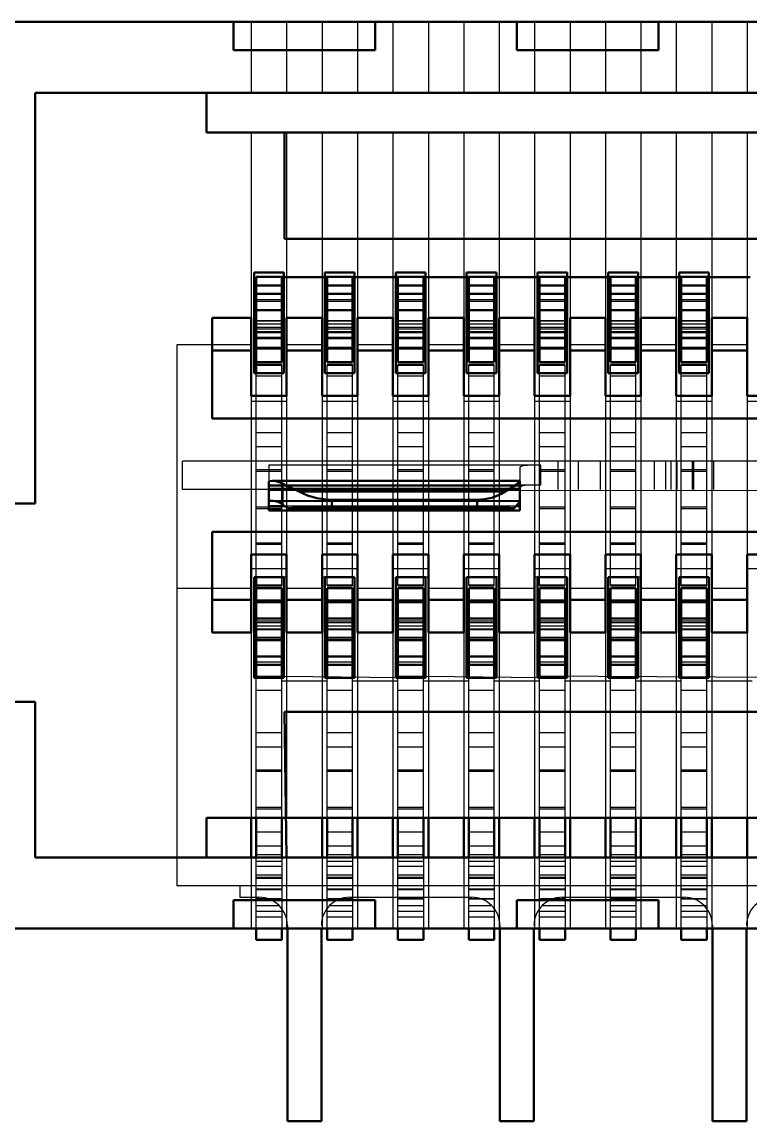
# Model space of a CAD drawing. Header units: inches. Extents: x -1.5 to 1.5, y -0.23 to 0.16.
# Drawn here: x -1.2396 to -0.9828, y -0.228 to 0.16 of the extents above; entities that cross this region are included whole.
import ezdxf

# ---------------------------------------------------------------- set-up
doc = ezdxf.new("R2010")
doc.units = ezdxf.units.IN
doc.header["$MEASUREMENT"] = 0
doc.linetypes.add('Dashed', pattern=[2, 1, -1])
doc.layers.add('AM_4', color=7, linetype='Continuous', lineweight=50)
doc.layers.add('AM_9', color=6, linetype='Dashed', lineweight=25)

msp = doc.modelspace()

# ---------------------------------------------------------------- linework, layer by layer
at = {"layer": 'AM_4'}
for p, q in [((1.505, 0.16), (-1.505, 0.16)), ((-1.165, 0.16), (-1.165, 0.15)), ((-1.115, 0.15), (-1.115, 0.16)), ((-1.065, 0.16), (-1.065, 0.15)), ((-1.015, 0.15), (-1.015, 0.16)), ((-1.165, 0.15), (-1.115, 0.15)), ((-1.065, 0.15), (-1.015, 0.15)), ((1.235, 0.135), (-1.235, 0.135)), ((-1.235, 0.135), (-1.235, -0.01)), ((-1.1745, 0.135), (-1.1745, 0.121)), ((-1.1745, 0.121), (-0.5055, 0.121)), ((-1.147, 0.121), (-1.147, 0.0835)), ((-1.147, 0.0835), (-0.87, 0.0835)), ((-1.15775, 0.0715), (-1.15775, 0.036)), ((-1.14725, 0.0715), (-1.15775, 0.0715)), ((-1.14725, 0.07), (-1.157, 0.07)), ((-1.157, 0.036), (-1.157, 0.07)), ((-1.14725, 0.036), (-1.14725, 0.0715)), ((-1.13275, 0.0715), (-1.13275, 0.036)), ((-1.12225, 0.0715), (-1.13275, 0.0715)), ((-1.12225, 0.07), (-1.13275, 0.07)), ((-1.12225, 0.036), (-1.12225, 0.0715)), ((-1.10775, 0.0715), (-1.10775, 0.036)), ((-1.09725, 0.0715), (-1.10775, 0.0715)), ((-1.09725, 0.07), (-1.10775, 0.07)), ((-1.09725, 0.036), (-1.09725, 0.0715)), ((-1.08275, 0.0715), (-1.08275, 0.036)), ((-1.07225, 0.0715), (-1.08275, 0.0715)), ((-1.07225, 0.07), (-1.08275, 0.07)), ((-1.07225, 0.036), (-1.07225, 0.0715)), ((-1.05775, 0.0715), (-1.05775, 0.036)), ((-1.04725, 0.0715), (-1.05775, 0.0715)), ((-1.04725, 0.07), (-1.05775, 0.07)), ((-1.04725, 0.036), (-1.04725, 0.0715)), ((-1.03275, 0.0715), (-1.03275, 0.036)), ((-1.02225, 0.0715), (-1.03275, 0.0715)), ((-1.02225, 0.07), (-1.03275, 0.07)), ((-1.02225, 0.036), (-1.02225, 0.0715)), ((-1.00775, 0.0715), (-1.00775, 0.036)), ((-0.99725, 0.0715), (-1.00775, 0.0715)), ((-0.99725, 0.07), (-1.00775, 0.07)), ((-0.99725, 0.036), (-0.99725, 0.0715)), ((-1.148, 0.06698), (-1.157, 0.06698)), ((-1.148, 0.06965), (-1.148, 0.03992)), ((-1.132, 0.03992), (-1.132, 0.06965)), ((-1.123, 0.06698), (-1.132, 0.06698)), ((-1.123, 0.06965), (-1.123, 0.03992)), ((-1.107, 0.03992), (-1.107, 0.06965)), ((-1.098, 0.06698), (-1.107, 0.06698)), ((-1.098, 0.06965), (-1.098, 0.03992)), ((-1.082, 0.03992), (-1.082, 0.06965)), ((-1.073, 0.06698), (-1.082, 0.06698)), ((-1.073, 0.06965), (-1.073, 0.03992)), ((-1.057, 0.03992), (-1.057, 0.06965)), ((-1.048, 0.06698), (-1.057, 0.06698)), ((-1.048, 0.06965), (-1.048, 0.03992)), ((-1.032, 0.03992), (-1.032, 0.06965)), ((-1.023, 0.06698), (-1.032, 0.06698)), ((-1.023, 0.06965), (-1.023, 0.03992)), ((-1.007, 0.03992), (-1.007, 0.06965)), ((-0.998, 0.06698), (-1.007, 0.06698)), ((-0.998, 0.06965), (-0.998, 0.03992)), ((-1.148, 0.06404), (-1.157, 0.06404)), ((-1.123, 0.06404), (-1.132, 0.06404)), ((-1.098, 0.06404), (-1.107, 0.06404)), ((-1.073, 0.06404), (-1.082, 0.06404)), ((-1.048, 0.06404), (-1.057, 0.06404)), ((-1.023, 0.06404), (-1.032, 0.06404)), ((-0.998, 0.06404), (-1.007, 0.06404)), ((-1.148, 0.05821), (-1.157, 0.05821)), ((-1.123, 0.05821), (-1.132, 0.05821)), ((-1.098, 0.05821), (-1.107, 0.05821)), ((-1.073, 0.05821), (-1.082, 0.05821)), ((-1.048, 0.05821), (-1.057, 0.05821)), ((-1.023, 0.05821), (-1.032, 0.05821)), ((-0.998, 0.05821), (-1.007, 0.05821)), ((-1.1725, 0.0555), (-1.1725, 0.02)), ((-1.15875, 0.0555), (-1.1725, 0.0555)), ((-1.15875, 0.028), (-1.15875, 0.0555)), ((-1.14625, 0.0555), (-1.14625, 0.028)), ((-1.13375, 0.0555), (-1.14625, 0.0555)), ((-1.13375, 0.028), (-1.13375, 0.0555)), ((-1.12125, 0.0555), (-1.12125, 0.028)), ((-1.10875, 0.0555), (-1.12125, 0.0555)), ((-1.10875, 0.028), (-1.10875, 0.0555)), ((-1.09625, 0.0555), (-1.09625, 0.028)), ((-1.08375, 0.0555), (-1.09625, 0.0555)), ((-1.08375, 0.028), (-1.08375, 0.0555)), ((-1.07125, 0.0555), (-1.07125, 0.028)), ((-1.05875, 0.0555), (-1.07125, 0.0555)), ((-1.05875, 0.028), (-1.05875, 0.0555)), ((-1.04625, 0.0555), (-1.04625, 0.028)), ((-1.03375, 0.0555), (-1.04625, 0.0555)), ((-1.03375, 0.028), (-1.03375, 0.0555)), ((-1.02125, 0.0555), (-1.02125, 0.028)), ((-1.00875, 0.0555), (-1.02125, 0.0555)), ((-1.00875, 0.028), (-1.00875, 0.0555)), ((-0.99625, 0.0555), (-0.99625, 0.028)), ((-0.98375, 0.0555), (-0.99625, 0.0555)), ((-0.98375, 0.028), (-0.98375, 0.0555)), ((-1.148, 0.05055), (-1.157, 0.05055)), ((-1.123, 0.05055), (-1.132, 0.05055)), ((-1.098, 0.05055), (-1.107, 0.05055)), ((-1.073, 0.05055), (-1.082, 0.05055)), ((-1.048, 0.05055), (-1.057, 0.05055)), ((-1.023, 0.05055), (-1.032, 0.05055)), ((-0.998, 0.05055), (-1.007, 0.05055)), ((-1.15875, 0.044), (-1.1725, 0.044)), ((-1.157, 0.04473), (-1.148, 0.04473)), ((-1.13375, 0.044), (-1.14625, 0.044)), ((-1.132, 0.04473), (-1.123, 0.04473)), ((-1.10875, 0.044), (-1.12125, 0.044)), ((-1.107, 0.04473), (-1.098, 0.04473)), ((-1.08375, 0.044), (-1.09625, 0.044)), ((-1.082, 0.04473), (-1.073, 0.04473)), ((-1.05875, 0.044), (-1.07125, 0.044)), ((-1.057, 0.04473), (-1.048, 0.04473)), ((-1.03375, 0.044), (-1.04625, 0.044)), ((-1.032, 0.04473), (-1.023, 0.04473)), ((-1.00875, 0.044), (-1.02125, 0.044)), ((-1.007, 0.04473), (-0.998, 0.04473)), ((-0.98375, 0.044), (-0.99625, 0.044)), ((-1.148, 0.03992), (-1.157, 0.03992)), ((-1.148, 0.039), (-1.157, 0.039)), ((-1.123, 0.03992), (-1.132, 0.03992)), ((-1.123, 0.039), (-1.132, 0.039)), ((-1.098, 0.03992), (-1.107, 0.03992)), ((-1.098, 0.039), (-1.107, 0.039)), ((-1.073, 0.03992), (-1.082, 0.03992)), ((-1.073, 0.039), (-1.082, 0.039)), ((-1.048, 0.03992), (-1.057, 0.03992)), ((-1.048, 0.039), (-1.057, 0.039)), ((-1.023, 0.03992), (-1.032, 0.03992)), ((-1.023, 0.039), (-1.032, 0.039)), ((-0.998, 0.03992), (-1.007, 0.03992)), ((-0.998, 0.039), (-1.007, 0.039)), ((-1.15775, 0.036), (-1.14725, 0.036)), ((-1.13275, 0.036), (-1.12225, 0.036)), ((-1.10775, 0.036), (-1.09725, 0.036)), ((-1.08275, 0.036), (-1.07225, 0.036)), ((-1.05775, 0.036), (-1.04725, 0.036)), ((-1.03275, 0.036), (-1.02225, 0.036)), ((-1.00775, 0.036), (-0.99725, 0.036)), ((-1.14625, 0.028), (-1.15875, 0.028)), ((-1.12125, 0.028), (-1.13375, 0.028)), ((-1.09625, 0.028), (-1.10875, 0.028)), ((-1.07125, 0.028), (-1.08375, 0.028)), ((-1.04625, 0.028), (-1.05875, 0.028)), ((-1.02125, 0.028), (-1.03375, 0.028)), ((-0.99625, 0.028), (-1.00875, 0.028)), ((-0.97125, 0.028), (-0.98375, 0.028)), ((-1.1725, 0.02), (-0.5075, 0.02)), ((-1.15149, -0.00199), (-1.1525, -0.00206)), ((-1.1525, -0.00206), (-1.1525, -0.01252)), ((-1.06402, -0.00199), (-1.15149, -0.00199)), ((-1.14769, -0.01033), (-1.14769, -0.00293)), ((-1.06402, -0.00207), (-1.06402, -0.01252)), ((-1.06911, -0.00579), (-1.14189, -0.00579)), ((-1.235, -0.01), (-1.259, -0.01)), ((-1.14682, -0.01098), (-1.1525, -0.01098)), ((-1.14769, -0.01033), (-1.14588, -0.01169)), ((-1.07902, -0.00865), (-1.13025, -0.00865)), ((-1.13025, -0.01103), (-1.13025, -0.00865)), ((-1.13025, -0.01103), (-1.07902, -0.01103)), ((-1.07902, -0.01103), (-1.07902, -0.00865)), ((-1.06402, -0.01098), (-1.06537, -0.01098)), ((-1.06402, -0.01252), (-1.1525, -0.01252)), ((-1.06601, -0.01169), (-1.14588, -0.01169)), ((-0.5075, -0.02), (-1.1725, -0.02)), ((-1.1725, -0.02), (-1.1725, -0.0555)), ((-1.15875, -0.028), (-1.14625, -0.028)), ((-1.15875, -0.0555), (-1.15875, -0.028)), ((-1.14625, -0.028), (-1.14625, -0.0555)), ((-1.13375, -0.028), (-1.12125, -0.028)), ((-1.13375, -0.0555), (-1.13375, -0.028)), ((-1.12125, -0.028), (-1.12125, -0.0555)), ((-1.10875, -0.028), (-1.09625, -0.028)), ((-1.10875, -0.0555), (-1.10875, -0.028)), ((-1.09625, -0.028), (-1.09625, -0.0555)), ((-1.08375, -0.028), (-1.07125, -0.028)), ((-1.08375, -0.0555), (-1.08375, -0.028)), ((-1.07125, -0.028), (-1.07125, -0.0555)), ((-1.05875, -0.028), (-1.04625, -0.028)), ((-1.05875, -0.0555), (-1.05875, -0.028)), ((-1.04625, -0.028), (-1.04625, -0.0555)), ((-1.03375, -0.028), (-1.02125, -0.028)), ((-1.03375, -0.0555), (-1.03375, -0.028)), ((-1.02125, -0.028), (-1.02125, -0.0555)), ((-1.00875, -0.028), (-0.99625, -0.028)), ((-1.00875, -0.0555), (-1.00875, -0.028)), ((-0.99625, -0.028), (-0.99625, -0.0555)), ((-0.98375, -0.028), (-0.97125, -0.028)), ((-0.98375, -0.0555), (-0.98375, -0.028)), ((-1.15775, -0.036), (-1.15775, -0.0715)), ((-1.14725, -0.036), (-1.15775, -0.036)), ((-1.157, -0.0715), (-1.157, -0.036)), ((-1.14725, -0.0715), (-1.14725, -0.036)), ((-1.13275, -0.036), (-1.13275, -0.0715)), ((-1.12225, -0.036), (-1.13275, -0.036)), ((-1.12225, -0.0715), (-1.12225, -0.036)), ((-1.10775, -0.036), (-1.10775, -0.0715)), ((-1.09725, -0.036), (-1.10775, -0.036)), ((-1.09725, -0.0715), (-1.09725, -0.036)), ((-1.08275, -0.036), (-1.08275, -0.0715)), ((-1.07225, -0.036), (-1.08275, -0.036)), ((-1.07225, -0.0715), (-1.07225, -0.036)), ((-1.05775, -0.036), (-1.05775, -0.0715)), ((-1.04725, -0.036), (-1.05775, -0.036)), ((-1.04725, -0.0715), (-1.04725, -0.036)), ((-1.03275, -0.036), (-1.03275, -0.0715)), ((-1.02225, -0.036), (-1.03275, -0.036)), ((-1.02225, -0.0715), (-1.02225, -0.036)), ((-1.00775, -0.036), (-1.00775, -0.0715)), ((-0.99725, -0.036), (-1.00775, -0.036)), ((-0.99725, -0.0715), (-0.99725, -0.036)), ((-1.148, -0.039), (-1.157, -0.039)), ((-1.148, -0.03992), (-1.157, -0.03992)), ((-1.148, -0.03992), (-1.148, -0.0715)), ((-1.123, -0.039), (-1.132, -0.039)), ((-1.132, -0.0715), (-1.132, -0.03992)), ((-1.123, -0.03992), (-1.132, -0.03992)), ((-1.123, -0.03992), (-1.123, -0.0715)), ((-1.098, -0.039), (-1.107, -0.039)), ((-1.107, -0.0715), (-1.107, -0.03992)), ((-1.098, -0.03992), (-1.107, -0.03992)), ((-1.098, -0.03992), (-1.098, -0.0715)), ((-1.073, -0.039), (-1.082, -0.039)), ((-1.082, -0.0715), (-1.082, -0.03992)), ((-1.073, -0.03992), (-1.082, -0.03992)), ((-1.073, -0.03992), (-1.073, -0.0715)), ((-1.048, -0.039), (-1.057, -0.039)), ((-1.057, -0.0715), (-1.057, -0.03992)), ((-1.048, -0.03992), (-1.057, -0.03992)), ((-1.048, -0.03992), (-1.048, -0.0715)), ((-1.023, -0.039), (-1.032, -0.039)), ((-1.032, -0.0715), (-1.032, -0.03992)), ((-1.023, -0.03992), (-1.032, -0.03992)), ((-1.023, -0.03992), (-1.023, -0.0715)), ((-0.998, -0.039), (-1.007, -0.039)), ((-1.007, -0.0715), (-1.007, -0.03992)), ((-0.998, -0.03992), (-1.007, -0.03992)), ((-0.998, -0.03992), (-0.998, -0.0715)), ((-1.15875, -0.044), (-1.1725, -0.044)), ((-1.148, -0.04473), (-1.157, -0.04473)), ((-1.13375, -0.044), (-1.14625, -0.044)), ((-1.123, -0.04473), (-1.132, -0.04473)), ((-1.10875, -0.044), (-1.12125, -0.044)), ((-1.098, -0.04473), (-1.107, -0.04473)), ((-1.08375, -0.044), (-1.09625, -0.044)), ((-1.073, -0.04473), (-1.082, -0.04473)), ((-1.05875, -0.044), (-1.07125, -0.044)), ((-1.048, -0.04473), (-1.057, -0.04473)), ((-1.03375, -0.044), (-1.04625, -0.044)), ((-1.023, -0.04473), (-1.032, -0.04473)), ((-1.00875, -0.044), (-1.02125, -0.044)), ((-0.998, -0.04473), (-1.007, -0.04473)), ((-0.98375, -0.044), (-0.99625, -0.044)), ((-1.148, -0.05055), (-1.157, -0.05055)), ((-1.123, -0.05055), (-1.132, -0.05055)), ((-1.098, -0.05055), (-1.107, -0.05055)), ((-1.073, -0.05055), (-1.082, -0.05055)), ((-1.048, -0.05055), (-1.057, -0.05055)), ((-1.023, -0.05055), (-1.032, -0.05055)), ((-0.998, -0.05055), (-1.007, -0.05055)), ((-1.15875, -0.0555), (-1.1725, -0.0555)), ((-1.13375, -0.0555), (-1.14625, -0.0555)), ((-1.10875, -0.0555), (-1.12125, -0.0555)), ((-1.08375, -0.0555), (-1.09625, -0.0555)), ((-1.05875, -0.0555), (-1.07125, -0.0555)), ((-1.03375, -0.0555), (-1.04625, -0.0555)), ((-1.00875, -0.0555), (-1.02125, -0.0555)), ((-0.98375, -0.0555), (-0.99625, -0.0555)), ((-1.148, -0.05821), (-1.157, -0.05821)), ((-1.123, -0.05821), (-1.132, -0.05821)), ((-1.098, -0.05821), (-1.107, -0.05821)), ((-1.073, -0.05821), (-1.082, -0.05821)), ((-1.048, -0.05821), (-1.057, -0.05821)), ((-1.023, -0.05821), (-1.032, -0.05821)), ((-0.998, -0.05821), (-1.007, -0.05821)), ((-1.148, -0.06404), (-1.157, -0.06404)), ((-1.123, -0.06404), (-1.132, -0.06404)), ((-1.098, -0.06404), (-1.107, -0.06404)), ((-1.073, -0.06404), (-1.082, -0.06404)), ((-1.048, -0.06404), (-1.057, -0.06404)), ((-1.023, -0.06404), (-1.032, -0.06404)), ((-0.998, -0.06404), (-1.007, -0.06404)), ((-1.157, -0.06698), (-1.148, -0.06698)), ((-1.132, -0.06698), (-1.123, -0.06698)), ((-1.107, -0.06698), (-1.098, -0.06698)), ((-1.082, -0.06698), (-1.073, -0.06698)), ((-1.057, -0.06698), (-1.048, -0.06698)), ((-1.032, -0.06698), (-1.023, -0.06698)), ((-1.007, -0.06698), (-0.998, -0.06698)), ((-1.15775, -0.0715), (-1.14725, -0.0715)), ((-1.13275, -0.0715), (-1.12225, -0.0715)), ((-1.10775, -0.0715), (-1.09725, -0.0715)), ((-1.08275, -0.0715), (-1.07225, -0.0715)), ((-1.05775, -0.0715), (-1.04725, -0.0715)), ((-1.03275, -0.0715), (-1.02225, -0.0715)), ((-1.00775, -0.0715), (-0.99725, -0.0715)), ((-1.259, -0.08), (-1.235, -0.08)), ((-1.235, -0.08), (-1.235, -0.135)), ((-1.147, -0.0835), (-1.14625, -0.135)), ((-0.87, -0.0835), (-1.147, -0.0835)), ((-0.5055, -0.121), (-1.1745, -0.121)), ((-1.1745, -0.121), (-1.1745, -0.135)), ((-1.15875, -0.121), (-1.15875, -0.135)), ((-1.157, -0.135), (-1.157, -0.121)), ((-1.148, -0.121), (-1.148, -0.135)), ((-1.13375, -0.121), (-1.13375, -0.135)), ((-1.132, -0.135), (-1.132, -0.121)), ((-1.123, -0.121), (-1.123, -0.135)), ((-1.12125, -0.121), (-1.12125, -0.135)), ((-1.10875, -0.121), (-1.10875, -0.135)), ((-1.107, -0.135), (-1.107, -0.121)), ((-1.098, -0.121), (-1.098, -0.135)), ((-1.09625, -0.121), (-1.09625, -0.135)), ((-1.08375, -0.121), (-1.08375, -0.135)), ((-1.082, -0.135), (-1.082, -0.121)), ((-1.073, -0.121), (-1.073, -0.135)), ((-1.07125, -0.121), (-1.07125, -0.135)), ((-1.05875, -0.121), (-1.05875, -0.135)), ((-1.057, -0.135), (-1.057, -0.121)), ((-1.048, -0.121), (-1.048, -0.135)), ((-1.04625, -0.121), (-1.04625, -0.135)), ((-1.03375, -0.121), (-1.03375, -0.135)), ((-1.032, -0.135), (-1.032, -0.121)), ((-1.023, -0.121), (-1.023, -0.135)), ((-1.02125, -0.121), (-1.02125, -0.135)), ((-1.00875, -0.121), (-1.00875, -0.135)), ((-1.007, -0.135), (-1.007, -0.121)), ((-0.998, -0.121), (-0.998, -0.135)), ((-0.99625, -0.121), (-0.99625, -0.135)), ((-0.98375, -0.121), (-0.98375, -0.135)), ((-1.235, -0.135), (1.235, -0.135)), ((-1.165, -0.15), (-1.165, -0.16)), ((-1.115, -0.15), (-1.165, -0.15)), ((-1.115, -0.16), (-1.115, -0.15)), ((-1.065, -0.15), (-1.065, -0.16)), ((-1.015, -0.15), (-1.065, -0.15)), ((-1.015, -0.16), (-1.015, -0.15)), ((-1.505, -0.16), (1.505, -0.16)), ((-1.157, -0.164), (-1.157, -0.16)), ((-1.148, -0.16), (-1.148, -0.164)), ((-1.146, -0.16), (-1.146, -0.228)), ((-1.134, -0.228), (-1.134, -0.16)), ((-1.132, -0.164), (-1.132, -0.16)), ((-1.123, -0.16), (-1.123, -0.164)), ((-1.107, -0.164), (-1.107, -0.16)), ((-1.098, -0.16), (-1.098, -0.164)), ((-1.082, -0.164), (-1.082, -0.16)), ((-1.073, -0.16), (-1.073, -0.164)), ((-1.071, -0.16), (-1.071, -0.228)), ((-1.059, -0.228), (-1.059, -0.16)), ((-1.057, -0.164), (-1.057, -0.16)), ((-1.048, -0.16), (-1.048, -0.164)), ((-1.032, -0.164), (-1.032, -0.16)), ((-1.023, -0.16), (-1.023, -0.164)), ((-1.007, -0.164), (-1.007, -0.16)), ((-0.998, -0.16), (-0.998, -0.164)), ((-0.996, -0.16), (-0.996, -0.228)), ((-0.984, -0.228), (-0.984, -0.16)), ((-1.148, -0.164), (-1.157, -0.164)), ((-1.123, -0.164), (-1.132, -0.164)), ((-1.098, -0.164), (-1.107, -0.164)), ((-1.073, -0.164), (-1.082, -0.164)), ((-1.048, -0.164), (-1.057, -0.164)), ((-1.023, -0.164), (-1.032, -0.164)), ((-0.998, -0.164), (-1.007, -0.164)), ((-1.146, -0.228), (-1.134, -0.228)), ((-1.071, -0.228), (-1.059, -0.228)), ((-0.996, -0.228), (-0.984, -0.228))]:
    msp.add_line(p, q, dxfattribs=at)
for points in [[(-1.14769, -0.00293), (-1.14888, -0.00243), (-1.15009, -0.00212), (-1.15131, -0.00199), (-1.15149, -0.00199)], [(-1.14769, -0.00293), (-1.14578, -0.0039), (-1.14339, -0.00509), (-1.14189, -0.00579)], [(-1.06911, -0.00579), (-1.06735, -0.00475), (-1.06588, -0.00376), (-1.06482, -0.00295), (-1.06417, -0.00234), (-1.06402, -0.00207)], [(-1.14189, -0.00579), (-1.14043, -0.00652), (-1.13889, -0.00715), (-1.13729, -0.00767), (-1.13563, -0.00808), (-1.13393, -0.00839), (-1.1322, -0.00858), (-1.13046, -0.00865), (-1.13025, -0.00865)], [(-1.07902, -0.00865), (-1.07771, -0.00861), (-1.07641, -0.00847), (-1.07513, -0.00826), (-1.07389, -0.00796), (-1.07268, -0.00757), (-1.07152, -0.00711), (-1.07041, -0.00657), (-1.06937, -0.00596), (-1.06911, -0.00579)], [(-1.15149, -0.00901), (-1.15237, -0.00908), (-1.1525, -0.0091)], [(-1.14769, -0.01033), (-1.14852, -0.00981), (-1.14937, -0.00941), (-1.15024, -0.00915), (-1.15112, -0.00902), (-1.15149, -0.00901)], [(-1.13025, -0.01103), (-1.13199, -0.01104), (-1.13372, -0.01106), (-1.13543, -0.01109), (-1.13709, -0.01114), (-1.1387, -0.0112), (-1.14025, -0.01127), (-1.14172, -0.01135), (-1.1431, -0.01144), (-1.14439, -0.01155), (-1.14557, -0.01166), (-1.14588, -0.01169)], [(-1.06601, -0.01169), (-1.06672, -0.0116), (-1.06751, -0.0115), (-1.06839, -0.01142), (-1.06936, -0.01134), (-1.07039, -0.01127), (-1.0715, -0.01121), (-1.07266, -0.01116), (-1.07386, -0.01111), (-1.07511, -0.01108), (-1.07639, -0.01105), (-1.07769, -0.01104), (-1.07899, -0.01103), (-1.07902, -0.01103)], [(-1.06601, -0.01169), (-1.06514, -0.01072), (-1.06447, -0.00992), (-1.06414, -0.00943), (-1.06402, -0.00912)]]:
    msp.add_lwpolyline(points, dxfattribs=at)
at = {"layer": 'AM_9'}
for p, q in [((-1.15875, 0.16), (-1.15875, 0.135)), ((-1.14625, 0.16), (-1.14625, 0.135)), ((-1.13375, 0.16), (-1.13375, 0.135)), ((-1.12125, 0.16), (-1.12125, 0.135)), ((-1.10875, 0.16), (-1.10875, 0.135)), ((-1.09625, 0.16), (-1.09625, 0.135)), ((-1.08375, 0.16), (-1.08375, 0.135)), ((-1.07125, 0.16), (-1.07125, 0.135)), ((-1.05875, 0.16), (-1.05875, 0.135)), ((-1.04625, 0.16), (-1.04625, 0.135)), ((-1.03375, 0.16), (-1.03375, 0.135)), ((-1.02125, 0.16), (-1.02125, 0.135)), ((-1.00875, 0.16), (-1.00875, 0.135)), ((-0.99625, 0.16), (-0.99625, 0.135)), ((-0.98375, 0.16), (-0.98375, 0.135)), ((-1.15875, 0.121), (-1.15875, 0.0555)), ((-1.14625, 0.121), (-1.14625, 0.0555)), ((-1.13375, 0.121), (-1.13375, 0.0555)), ((-1.12125, 0.121), (-1.12125, 0.0555)), ((-1.10875, 0.121), (-1.10875, 0.0555)), ((-1.09625, 0.121), (-1.09625, 0.0555)), ((-1.08375, 0.121), (-1.08375, 0.0555)), ((-1.07125, 0.121), (-1.07125, 0.0555)), ((-1.05875, 0.121), (-1.05875, 0.0555)), ((-1.04625, 0.121), (-1.04625, 0.0555)), ((-1.03375, 0.121), (-1.03375, 0.0555)), ((-1.02125, 0.121), (-1.02125, 0.0555)), ((-1.00875, 0.121), (-1.00875, 0.0555)), ((-0.99625, 0.121), (-0.99625, 0.0555)), ((-0.98375, 0.121), (-0.98375, 0.0555)), ((-1.13275, 0.07), (-1.14725, 0.07)), ((-1.10775, 0.07), (-1.12225, 0.07)), ((-1.08275, 0.07), (-1.09725, 0.07)), ((-1.05775, 0.07), (-1.07225, 0.07)), ((-1.03275, 0.07), (-1.04725, 0.07)), ((-1.00775, 0.07), (-1.02225, 0.07)), ((-0.98275, 0.07), (-0.99725, 0.07)), ((-1.148, 0.06684), (-1.157, 0.06684)), ((-1.13275, 0.06965), (-1.14725, 0.06965)), ((-1.123, 0.06684), (-1.132, 0.06684)), ((-1.10775, 0.06965), (-1.12225, 0.06965)), ((-1.098, 0.06684), (-1.107, 0.06684)), ((-1.08275, 0.06965), (-1.09725, 0.06965)), ((-1.073, 0.06684), (-1.082, 0.06684)), ((-1.05775, 0.06965), (-1.07225, 0.06965)), ((-1.048, 0.06684), (-1.057, 0.06684)), ((-1.03275, 0.06965), (-1.04725, 0.06965)), ((-1.023, 0.06684), (-1.032, 0.06684)), ((-1.00775, 0.06965), (-1.02225, 0.06965)), ((-0.998, 0.06684), (-1.007, 0.06684)), ((-0.98275, 0.06965), (-0.99725, 0.06965)), ((-1.148, 0.06188), (-1.157, 0.06188)), ((-1.148, 0.06134), (-1.157, 0.06134)), ((-1.123, 0.06188), (-1.132, 0.06188)), ((-1.123, 0.06134), (-1.132, 0.06134)), ((-1.098, 0.06188), (-1.107, 0.06188)), ((-1.098, 0.06134), (-1.107, 0.06134)), ((-1.073, 0.06188), (-1.082, 0.06188)), ((-1.073, 0.06134), (-1.082, 0.06134)), ((-1.048, 0.06188), (-1.057, 0.06188)), ((-1.048, 0.06134), (-1.057, 0.06134)), ((-1.023, 0.06188), (-1.032, 0.06188)), ((-1.023, 0.06134), (-1.032, 0.06134)), ((-0.998, 0.06188), (-1.007, 0.06188)), ((-0.998, 0.06134), (-1.007, 0.06134)), ((-1.148, 0.05453), (-1.157, 0.05453)), ((-1.148, 0.05437), (-1.157, 0.05437)), ((-1.123, 0.05453), (-1.132, 0.05453)), ((-1.123, 0.05437), (-1.132, 0.05437)), ((-1.098, 0.05453), (-1.107, 0.05453)), ((-1.098, 0.05437), (-1.107, 0.05437)), ((-1.073, 0.05453), (-1.082, 0.05453)), ((-1.073, 0.05437), (-1.082, 0.05437)), ((-1.048, 0.05453), (-1.057, 0.05453)), ((-1.048, 0.05437), (-1.057, 0.05437)), ((-1.023, 0.05453), (-1.032, 0.05453)), ((-1.023, 0.05437), (-1.032, 0.05437)), ((-0.998, 0.05453), (-1.007, 0.05453)), ((-0.998, 0.05437), (-1.007, 0.05437)), ((-1.148, 0.05334), (-1.157, 0.05334)), ((-1.148, 0.05217), (-1.157, 0.05217)), ((-1.148, 0.05156), (-1.157, 0.05156)), ((-1.123, 0.05334), (-1.132, 0.05334)), ((-1.123, 0.05217), (-1.132, 0.05217)), ((-1.123, 0.05156), (-1.132, 0.05156)), ((-1.098, 0.05334), (-1.107, 0.05334)), ((-1.098, 0.05217), (-1.107, 0.05217)), ((-1.098, 0.05156), (-1.107, 0.05156)), ((-1.073, 0.05334), (-1.082, 0.05334)), ((-1.073, 0.05217), (-1.082, 0.05217)), ((-1.073, 0.05156), (-1.082, 0.05156)), ((-1.048, 0.05334), (-1.057, 0.05334)), ((-1.048, 0.05217), (-1.057, 0.05217)), ((-1.048, 0.05156), (-1.057, 0.05156)), ((-1.023, 0.05334), (-1.032, 0.05334)), ((-1.023, 0.05217), (-1.032, 0.05217)), ((-1.023, 0.05156), (-1.032, 0.05156)), ((-0.998, 0.05334), (-1.007, 0.05334)), ((-0.998, 0.05217), (-1.007, 0.05217)), ((-0.998, 0.05156), (-1.007, 0.05156)), ((-1.148, 0.04866), (-1.157, 0.04866)), ((-1.148, 0.04811), (-1.157, 0.04811)), ((-1.123, 0.04866), (-1.132, 0.04866)), ((-1.123, 0.04811), (-1.132, 0.04811)), ((-1.098, 0.04866), (-1.107, 0.04866)), ((-1.098, 0.04811), (-1.107, 0.04811)), ((-1.073, 0.04866), (-1.082, 0.04866)), ((-1.073, 0.04811), (-1.082, 0.04811)), ((-1.048, 0.04866), (-1.057, 0.04866)), ((-1.048, 0.04811), (-1.057, 0.04811)), ((-1.023, 0.04866), (-1.032, 0.04866)), ((-1.023, 0.04811), (-1.032, 0.04811)), ((-0.998, 0.04866), (-1.007, 0.04866)), ((-0.998, 0.04811), (-1.007, 0.04811)), ((-1.185, 0.046), (-1.185, -0.145)), ((-1.15875, 0.046), (-1.185, 0.046)), ((-1.148, 0.04503), (-1.157, 0.04503)), ((-1.13375, 0.046), (-1.14625, 0.046)), ((-1.123, 0.04503), (-1.132, 0.04503)), ((-1.10875, 0.046), (-1.12125, 0.046)), ((-1.098, 0.04503), (-1.107, 0.04503)), ((-1.08375, 0.046), (-1.09625, 0.046)), ((-1.073, 0.04503), (-1.082, 0.04503)), ((-1.05875, 0.046), (-1.07125, 0.046)), ((-1.048, 0.04503), (-1.057, 0.04503)), ((-1.03375, 0.046), (-1.04625, 0.046)), ((-1.023, 0.04503), (-1.032, 0.04503)), ((-1.00875, 0.046), (-1.02125, 0.046)), ((-0.998, 0.04503), (-1.007, 0.04503)), ((-0.98375, 0.046), (-0.99625, 0.046)), ((-1.148, -0.039), (-1.148, 0.039)), ((-1.132, -0.039), (-1.132, 0.039)), ((-1.123, -0.039), (-1.123, 0.039)), ((-1.107, -0.039), (-1.107, 0.039)), ((-1.098, -0.039), (-1.098, 0.039)), ((-1.082, -0.039), (-1.082, 0.039)), ((-1.073, -0.039), (-1.073, 0.039)), ((-1.057, -0.039), (-1.057, 0.039)), ((-1.048, -0.039), (-1.048, 0.039)), ((-1.032, -0.039), (-1.032, 0.039)), ((-1.023, -0.039), (-1.023, 0.039)), ((-1.007, -0.039), (-1.007, 0.039)), ((-0.998, -0.039), (-0.998, 0.039)), ((-1.157, -0.036), (-1.157, 0.036)), ((-1.148, 0.035), (-1.157, 0.035)), ((-1.123, 0.035), (-1.132, 0.035)), ((-1.098, 0.035), (-1.107, 0.035)), ((-1.073, 0.035), (-1.082, 0.035)), ((-1.048, 0.035), (-1.057, 0.035)), ((-1.023, 0.035), (-1.032, 0.035)), ((-0.998, 0.035), (-1.007, 0.035)), ((-1.15875, 0.028), (-1.15875, -0.028)), ((-1.14625, 0.028), (-1.14625, -0.028)), ((-1.13375, 0.028), (-1.13375, -0.028)), ((-1.12125, 0.028), (-1.12125, -0.028)), ((-1.10875, 0.028), (-1.10875, -0.028)), ((-1.09625, 0.028), (-1.09625, -0.028)), ((-1.08375, 0.028), (-1.08375, -0.028)), ((-1.07125, 0.028), (-1.07125, -0.028)), ((-1.05875, 0.028), (-1.05875, -0.028)), ((-1.04625, 0.028), (-1.04625, -0.028)), ((-1.03375, 0.028), (-1.03375, -0.028)), ((-1.02125, 0.028), (-1.02125, -0.028)), ((-1.00875, 0.028), (-1.00875, -0.028)), ((-0.99625, 0.028), (-0.99625, -0.028)), ((-0.98375, 0.028), (-0.98375, -0.028)), ((-1.14625, 0.026), (-1.15875, 0.026)), ((-1.12125, 0.026), (-1.13375, 0.026)), ((-1.09625, 0.026), (-1.10875, 0.026)), ((-1.07125, 0.026), (-1.08375, 0.026)), ((-1.04625, 0.026), (-1.05875, 0.026)), ((-1.02125, 0.026), (-1.03375, 0.026)), ((-0.99625, 0.026), (-1.00875, 0.026)), ((-0.97125, 0.026), (-0.98375, 0.026)), ((-1.148, 0.015), (-1.157, 0.015)), ((-1.123, 0.015), (-1.132, 0.015)), ((-1.098, 0.015), (-1.107, 0.015)), ((-1.073, 0.015), (-1.082, 0.015)), ((-1.048, 0.015), (-1.057, 0.015)), ((-1.023, 0.015), (-1.032, 0.015)), ((-0.998, 0.015), (-1.007, 0.015)), ((-1.148, 0.01), (-1.157, 0.01)), ((-1.123, 0.01), (-1.132, 0.01)), ((-1.098, 0.01), (-1.107, 0.01)), ((-1.073, 0.01), (-1.082, 0.01)), ((-1.048, 0.01), (-1.057, 0.01)), ((-1.023, 0.01), (-1.032, 0.01)), ((-0.998, 0.01), (-1.007, 0.01)), ((-0.5275, 0.005), (-1.18299, 0.005)), ((-1.18299, -0.005), (-1.18299, 0.005)), ((-1.05045, -0.005), (-1.05045, 0.005)), ((-1.04323, -0.005), (-1.04323, 0.005)), ((-1.03551, -0.005), (-1.03551, 0.005)), ((-1.0165, -0.005), (-1.0165, 0.005)), ((-1.01248, -0.005), (-1.01248, 0.005)), ((-1.01051, -0.005), (-1.01051, 0.005)), ((-1.00846, -0.005), (-1.00846, 0.005)), ((-1.00299, -0.005), (-1.00299, 0.005)), ((-1.00256, -0.005), (-1.00256, 0.005)), ((-0.9955, -0.005), (-0.9955, 0.005)), ((-1.148, 0.00188), (-1.157, 0.00188)), ((-1.148, 0.00134), (-1.157, 0.00134)), ((-1.1525, 0.0035), (-1.1525, -0.00197)), ((-1.05652, 0.0035), (-1.1525, 0.0035)), ((-1.123, 0.00188), (-1.132, 0.00188)), ((-1.123, 0.00134), (-1.132, 0.00134)), ((-1.098, 0.00188), (-1.107, 0.00188)), ((-1.098, 0.00134), (-1.107, 0.00134)), ((-1.073, 0.00188), (-1.082, 0.00188)), ((-1.073, 0.00134), (-1.082, 0.00134)), ((-1.06402, 0.00262), (-1.06402, -0.00199)), ((-1.05652, -0.0035), (-1.05652, 0.0035)), ((-1.048, 0.00188), (-1.05652, 0.00188)), ((-1.048, 0.00134), (-1.05652, 0.00134)), ((-1.023, 0.00188), (-1.032, 0.00188)), ((-1.023, 0.00134), (-1.032, 0.00134)), ((-0.998, 0.00188), (-1.007, 0.00188)), ((-0.998, 0.00134), (-1.007, 0.00134)), ((-1.05652, -0.0035), (-1.1525, -0.0035)), ((-1.06402, -0.005), (-1.18299, -0.005)), ((-1.06402, -0.0039), (-1.1525, -0.0039)), ((-1.06402, -0.00472), (-1.1525, -0.00472)), ((-0.49701, -0.005), (-1.1525, -0.00551)), ((-1.148, -0.01134), (-1.157, -0.01134)), ((-1.06402, -0.00929), (-1.1525, -0.00929)), ((-1.06402, -0.00901), (-1.15149, -0.00901)), ((-1.06537, -0.01098), (-1.14682, -0.01098)), ((-1.123, -0.01134), (-1.132, -0.01134)), ((-1.098, -0.01134), (-1.107, -0.01134)), ((-1.073, -0.01134), (-1.082, -0.01134)), ((-1.048, -0.01134), (-1.057, -0.01134)), ((-1.023, -0.01134), (-1.032, -0.01134)), ((-0.998, -0.01134), (-1.007, -0.01134)), ((-1.148, -0.01189), (-1.157, -0.01189)), ((-1.123, -0.01189), (-1.132, -0.01189)), ((-1.098, -0.01189), (-1.107, -0.01189)), ((-1.073, -0.01189), (-1.082, -0.01189)), ((-1.048, -0.01189), (-1.057, -0.01189)), ((-1.023, -0.01189), (-1.032, -0.01189)), ((-0.998, -0.01189), (-1.007, -0.01189)), ((-1.148, -0.0201), (-1.157, -0.0201)), ((-1.123, -0.0201), (-1.132, -0.0201)), ((-1.098, -0.0201), (-1.107, -0.0201)), ((-1.073, -0.0201), (-1.082, -0.0201)), ((-1.048, -0.0201), (-1.057, -0.0201)), ((-1.023, -0.0201), (-1.032, -0.0201)), ((-0.998, -0.0201), (-1.007, -0.0201)), ((-1.148, -0.024), (-1.157, -0.024)), ((-1.148, -0.02446), (-1.157, -0.02446)), ((-1.123, -0.024), (-1.132, -0.024)), ((-1.123, -0.02446), (-1.132, -0.02446)), ((-1.098, -0.024), (-1.107, -0.024)), ((-1.098, -0.02446), (-1.107, -0.02446)), ((-1.073, -0.024), (-1.082, -0.024)), ((-1.073, -0.02446), (-1.082, -0.02446)), ((-1.048, -0.024), (-1.057, -0.024)), ((-1.048, -0.02446), (-1.057, -0.02446)), ((-1.023, -0.024), (-1.032, -0.024)), ((-1.023, -0.02446), (-1.032, -0.02446)), ((-0.998, -0.024), (-1.007, -0.024)), ((-0.998, -0.02446), (-1.007, -0.02446)), ((-1.14625, -0.033), (-1.15875, -0.033)), ((-1.12125, -0.033), (-1.13375, -0.033)), ((-1.09625, -0.033), (-1.10875, -0.033)), ((-1.07125, -0.033), (-1.08375, -0.033)), ((-1.04625, -0.033), (-1.05875, -0.033)), ((-1.02125, -0.033), (-1.03375, -0.033)), ((-0.99625, -0.033), (-1.00875, -0.033)), ((-0.97125, -0.033), (-0.98375, -0.033)), ((-1.14625, -0.036), (-1.14725, -0.036)), ((-1.13275, -0.036), (-1.13375, -0.036)), ((-1.09625, -0.036), (-1.09725, -0.036)), ((-1.07125, -0.036), (-1.07225, -0.036)), ((-1.05775, -0.036), (-1.05875, -0.036)), ((-1.02125, -0.036), (-1.02225, -0.036)), ((-1.15875, -0.04), (-1.185, -0.04)), ((-1.13375, -0.04), (-1.14625, -0.04)), ((-1.10875, -0.04), (-1.12125, -0.04)), ((-1.08375, -0.04), (-1.09625, -0.04)), ((-1.05875, -0.04), (-1.07125, -0.04)), ((-1.03375, -0.04), (-1.04625, -0.04)), ((-1.00875, -0.04), (-1.02125, -0.04)), ((-0.98375, -0.04), (-0.99625, -0.04)), ((-1.148, -0.04411), (-1.157, -0.04411)), ((-1.148, -0.04503), (-1.157, -0.04503)), ((-1.123, -0.04411), (-1.132, -0.04411)), ((-1.123, -0.04503), (-1.132, -0.04503)), ((-1.098, -0.04411), (-1.107, -0.04411)), ((-1.098, -0.04503), (-1.107, -0.04503)), ((-1.073, -0.04411), (-1.082, -0.04411)), ((-1.073, -0.04503), (-1.082, -0.04503)), ((-1.048, -0.04411), (-1.057, -0.04411)), ((-1.048, -0.04503), (-1.057, -0.04503)), ((-1.023, -0.04411), (-1.032, -0.04411)), ((-1.023, -0.04503), (-1.032, -0.04503)), ((-0.998, -0.04411), (-1.007, -0.04411)), ((-0.998, -0.04503), (-1.007, -0.04503)), ((-1.148, -0.05156), (-1.157, -0.05156)), ((-1.148, -0.05217), (-1.157, -0.05217)), ((-1.148, -0.05334), (-1.157, -0.05334)), ((-1.123, -0.05156), (-1.132, -0.05156)), ((-1.123, -0.05217), (-1.132, -0.05217)), ((-1.123, -0.05334), (-1.132, -0.05334)), ((-1.098, -0.05156), (-1.107, -0.05156)), ((-1.098, -0.05217), (-1.107, -0.05217)), ((-1.098, -0.05334), (-1.107, -0.05334)), ((-1.073, -0.05156), (-1.082, -0.05156)), ((-1.073, -0.05217), (-1.082, -0.05217)), ((-1.073, -0.05334), (-1.082, -0.05334)), ((-1.048, -0.05156), (-1.057, -0.05156)), ((-1.048, -0.05217), (-1.057, -0.05217)), ((-1.048, -0.05334), (-1.057, -0.05334)), ((-1.023, -0.05156), (-1.032, -0.05156)), ((-1.023, -0.05217), (-1.032, -0.05217)), ((-1.023, -0.05334), (-1.032, -0.05334)), ((-0.998, -0.05156), (-1.007, -0.05156)), ((-0.998, -0.05217), (-1.007, -0.05217)), ((-0.998, -0.05334), (-1.007, -0.05334)), ((-1.15875, -0.0555), (-1.15875, -0.121)), ((-1.148, -0.05437), (-1.157, -0.05437)), ((-1.157, -0.05453), (-1.148, -0.05453)), ((-1.148, -0.05734), (-1.157, -0.05734)), ((-1.148, -0.05789), (-1.157, -0.05789)), ((-1.14625, -0.0555), (-1.14625, -0.121)), ((-1.13375, -0.0555), (-1.13375, -0.121)), ((-1.123, -0.05437), (-1.132, -0.05437)), ((-1.132, -0.05453), (-1.123, -0.05453)), ((-1.123, -0.05734), (-1.132, -0.05734)), ((-1.123, -0.05789), (-1.132, -0.05789)), ((-1.12125, -0.0555), (-1.12125, -0.121)), ((-1.10875, -0.0555), (-1.10875, -0.121)), ((-1.098, -0.05437), (-1.107, -0.05437)), ((-1.107, -0.05453), (-1.098, -0.05453)), ((-1.098, -0.05734), (-1.107, -0.05734)), ((-1.098, -0.05789), (-1.107, -0.05789)), ((-1.09625, -0.0555), (-1.09625, -0.121)), ((-1.08375, -0.0555), (-1.08375, -0.121)), ((-1.073, -0.05437), (-1.082, -0.05437)), ((-1.082, -0.05453), (-1.073, -0.05453)), ((-1.073, -0.05734), (-1.082, -0.05734)), ((-1.073, -0.05789), (-1.082, -0.05789)), ((-1.07125, -0.0555), (-1.07125, -0.121)), ((-1.05875, -0.0555), (-1.05875, -0.121)), ((-1.048, -0.05437), (-1.057, -0.05437)), ((-1.057, -0.05453), (-1.048, -0.05453)), ((-1.048, -0.05734), (-1.057, -0.05734)), ((-1.048, -0.05789), (-1.057, -0.05789)), ((-1.04625, -0.0555), (-1.04625, -0.121)), ((-1.03375, -0.0555), (-1.03375, -0.121)), ((-1.023, -0.05437), (-1.032, -0.05437)), ((-1.032, -0.05453), (-1.023, -0.05453)), ((-1.023, -0.05734), (-1.032, -0.05734)), ((-1.023, -0.05789), (-1.032, -0.05789)), ((-1.02125, -0.0555), (-1.02125, -0.121)), ((-1.00875, -0.0555), (-1.00875, -0.121)), ((-0.998, -0.05437), (-1.007, -0.05437)), ((-1.007, -0.05453), (-0.998, -0.05453)), ((-0.998, -0.05734), (-1.007, -0.05734)), ((-0.998, -0.05789), (-1.007, -0.05789)), ((-0.99625, -0.0555), (-0.99625, -0.121)), ((-0.98375, -0.0555), (-0.98375, -0.121)), ((-1.148, -0.066), (-1.157, -0.066)), ((-1.148, -0.06684), (-1.157, -0.06684)), ((-1.123, -0.066), (-1.132, -0.066)), ((-1.123, -0.06684), (-1.132, -0.06684)), ((-1.098, -0.066), (-1.107, -0.066)), ((-1.098, -0.06684), (-1.107, -0.06684)), ((-1.073, -0.066), (-1.082, -0.066)), ((-1.073, -0.06684), (-1.082, -0.06684)), ((-1.048, -0.066), (-1.057, -0.066)), ((-1.048, -0.06684), (-1.057, -0.06684)), ((-1.023, -0.066), (-1.032, -0.066)), ((-1.023, -0.06684), (-1.032, -0.06684)), ((-0.998, -0.066), (-1.007, -0.066)), ((-0.998, -0.06684), (-1.007, -0.06684)), ((-1.107, -0.07151), (-1.157, -0.071)), ((-1.157, -0.121), (-1.157, -0.0715)), ((-1.148, -0.121), (-1.148, -0.07151)), ((-1.132, -0.07269), (-1.148, -0.07269)), ((-1.132, -0.121), (-1.132, -0.07151)), ((-1.123, -0.121), (-1.123, -0.07151)), ((-1.107, -0.07269), (-1.123, -0.07269)), ((-1.057, -0.07151), (-1.107, -0.071)), ((-1.107, -0.121), (-1.107, -0.07151)), ((-1.098, -0.121), (-1.098, -0.07151)), ((-1.082, -0.07269), (-1.098, -0.07269)), ((-1.082, -0.121), (-1.082, -0.07151)), ((-1.073, -0.121), (-1.073, -0.07151)), ((-1.057, -0.07269), (-1.073, -0.07269)), ((-0.957, -0.07151), (-1.057, -0.071)), ((-1.057, -0.121), (-1.057, -0.07151)), ((-1.048, -0.121), (-1.048, -0.07151)), ((-1.032, -0.07269), (-1.048, -0.07269)), ((-1.032, -0.121), (-1.032, -0.07151)), ((-1.023, -0.121), (-1.023, -0.07151)), ((-1.007, -0.07269), (-1.023, -0.07269)), ((-1.007, -0.121), (-1.007, -0.07151)), ((-0.998, -0.121), (-0.998, -0.07151)), ((-0.982, -0.07269), (-0.998, -0.07269)), ((-1.148, -0.076), (-1.157, -0.076)), ((-1.123, -0.076), (-1.132, -0.076)), ((-1.098, -0.076), (-1.107, -0.076)), ((-1.073, -0.076), (-1.082, -0.076)), ((-1.048, -0.076), (-1.057, -0.076)), ((-1.023, -0.076), (-1.032, -0.076)), ((-0.998, -0.076), (-1.007, -0.076)), ((-1.148, -0.091), (-1.157, -0.091)), ((-1.123, -0.091), (-1.132, -0.091)), ((-1.098, -0.091), (-1.107, -0.091)), ((-1.073, -0.091), (-1.082, -0.091)), ((-1.048, -0.091), (-1.057, -0.091)), ((-1.023, -0.091), (-1.032, -0.091)), ((-0.998, -0.091), (-1.007, -0.091)), ((-1.148, -0.096), (-1.157, -0.096)), ((-1.123, -0.096), (-1.132, -0.096)), ((-1.098, -0.096), (-1.107, -0.096)), ((-1.073, -0.096), (-1.082, -0.096)), ((-1.048, -0.096), (-1.057, -0.096)), ((-1.023, -0.096), (-1.032, -0.096)), ((-0.998, -0.096), (-1.007, -0.096)), ((-1.148, -0.10411), (-1.157, -0.10411)), ((-1.148, -0.10466), (-1.157, -0.10466)), ((-1.123, -0.10411), (-1.132, -0.10411)), ((-1.123, -0.10466), (-1.132, -0.10466)), ((-1.098, -0.10411), (-1.107, -0.10411)), ((-1.098, -0.10466), (-1.107, -0.10466)), ((-1.073, -0.10411), (-1.082, -0.10411)), ((-1.073, -0.10466), (-1.082, -0.10466)), ((-1.048, -0.10411), (-1.057, -0.10411)), ((-1.048, -0.10466), (-1.057, -0.10466)), ((-1.023, -0.10411), (-1.032, -0.10411)), ((-1.023, -0.10466), (-1.032, -0.10466)), ((-0.998, -0.10411), (-1.007, -0.10411)), ((-0.998, -0.10466), (-1.007, -0.10466)), ((-1.148, -0.11734), (-1.157, -0.11734)), ((-1.148, -0.11789), (-1.157, -0.11789)), ((-1.123, -0.11734), (-1.132, -0.11734)), ((-1.123, -0.11789), (-1.132, -0.11789)), ((-1.098, -0.11734), (-1.107, -0.11734)), ((-1.098, -0.11789), (-1.107, -0.11789)), ((-1.073, -0.11734), (-1.082, -0.11734)), ((-1.073, -0.11789), (-1.082, -0.11789)), ((-1.048, -0.11734), (-1.057, -0.11734)), ((-1.048, -0.11789), (-1.057, -0.11789)), ((-1.023, -0.11734), (-1.032, -0.11734)), ((-1.023, -0.11789), (-1.032, -0.11789)), ((-0.998, -0.11734), (-1.007, -0.11734)), ((-0.998, -0.11789), (-1.007, -0.11789)), ((-1.148, -0.126), (-1.157, -0.126)), ((-1.123, -0.126), (-1.132, -0.126)), ((-1.098, -0.126), (-1.107, -0.126)), ((-1.073, -0.126), (-1.082, -0.126)), ((-1.048, -0.126), (-1.057, -0.126)), ((-1.023, -0.126), (-1.032, -0.126)), ((-0.998, -0.126), (-1.007, -0.126)), ((-1.148, -0.131), (-1.157, -0.131)), ((-1.123, -0.131), (-1.132, -0.131)), ((-1.098, -0.131), (-1.107, -0.131)), ((-1.073, -0.131), (-1.082, -0.131)), ((-1.048, -0.131), (-1.057, -0.131)), ((-1.023, -0.131), (-1.032, -0.131)), ((-0.998, -0.131), (-1.007, -0.131)), ((-1.15875, -0.135), (-1.15875, -0.16)), ((-1.148, -0.13401), (-1.157, -0.13401)), ((-1.157, -0.16), (-1.157, -0.135)), ((-1.148, -0.135), (-1.148, -0.16)), ((-1.14625, -0.135), (-1.14625, -0.16)), ((-1.13375, -0.135), (-1.13375, -0.16)), ((-1.123, -0.13401), (-1.132, -0.13401)), ((-1.132, -0.16), (-1.132, -0.135)), ((-1.123, -0.135), (-1.123, -0.16)), ((-1.12125, -0.135), (-1.12125, -0.16)), ((-1.10875, -0.135), (-1.10875, -0.16)), ((-1.098, -0.13401), (-1.107, -0.13401)), ((-1.107, -0.16), (-1.107, -0.135)), ((-1.098, -0.135), (-1.098, -0.16)), ((-1.09625, -0.135), (-1.09625, -0.16)), ((-1.08375, -0.135), (-1.08375, -0.16)), ((-1.073, -0.13401), (-1.082, -0.13401)), ((-1.082, -0.16), (-1.082, -0.135)), ((-1.073, -0.135), (-1.073, -0.16)), ((-1.07125, -0.135), (-1.07125, -0.16)), ((-1.05875, -0.135), (-1.05875, -0.16)), ((-1.048, -0.13401), (-1.057, -0.13401)), ((-1.057, -0.16), (-1.057, -0.135)), ((-1.048, -0.135), (-1.048, -0.16)), ((-1.04625, -0.135), (-1.04625, -0.16)), ((-1.03375, -0.135), (-1.03375, -0.16)), ((-1.023, -0.13401), (-1.032, -0.13401)), ((-1.032, -0.16), (-1.032, -0.135)), ((-1.023, -0.135), (-1.023, -0.16)), ((-1.02125, -0.135), (-1.02125, -0.16)), ((-1.00875, -0.135), (-1.00875, -0.16)), ((-0.998, -0.13401), (-1.007, -0.13401)), ((-1.007, -0.16), (-1.007, -0.135)), ((-0.998, -0.135), (-0.998, -0.16)), ((-0.99625, -0.135), (-0.99625, -0.16)), ((-0.98375, -0.135), (-0.98375, -0.16)), ((-1.148, -0.13637), (-1.157, -0.13637)), ((-1.148, -0.13817), (-1.157, -0.13817)), ((-1.123, -0.13637), (-1.132, -0.13637)), ((-1.123, -0.13817), (-1.132, -0.13817)), ((-1.098, -0.13637), (-1.107, -0.13637)), ((-1.098, -0.13817), (-1.107, -0.13817)), ((-1.073, -0.13637), (-1.082, -0.13637)), ((-1.073, -0.13817), (-1.082, -0.13817)), ((-1.048, -0.13637), (-1.057, -0.13637)), ((-1.048, -0.13817), (-1.057, -0.13817)), ((-1.023, -0.13637), (-1.032, -0.13637)), ((-1.023, -0.13817), (-1.032, -0.13817)), ((-0.998, -0.13637), (-1.007, -0.13637)), ((-0.998, -0.13817), (-1.007, -0.13817)), ((-1.148, -0.14117), (-1.157, -0.14117)), ((-1.148, -0.14203), (-1.157, -0.14203)), ((-1.148, -0.14238), (-1.157, -0.14238)), ((-1.123, -0.14117), (-1.132, -0.14117)), ((-1.123, -0.14203), (-1.132, -0.14203)), ((-1.123, -0.14238), (-1.132, -0.14238)), ((-1.098, -0.14117), (-1.107, -0.14117)), ((-1.098, -0.14203), (-1.107, -0.14203)), ((-1.098, -0.14238), (-1.107, -0.14238)), ((-1.073, -0.14117), (-1.082, -0.14117)), ((-1.073, -0.14203), (-1.082, -0.14203)), ((-1.073, -0.14238), (-1.082, -0.14238)), ((-1.048, -0.14117), (-1.057, -0.14117)), ((-1.048, -0.14203), (-1.057, -0.14203)), ((-1.048, -0.14238), (-1.057, -0.14238)), ((-1.023, -0.14117), (-1.032, -0.14117)), ((-1.023, -0.14203), (-1.032, -0.14203)), ((-1.023, -0.14238), (-1.032, -0.14238)), ((-0.998, -0.14117), (-1.007, -0.14117)), ((-0.998, -0.14203), (-1.007, -0.14203)), ((-0.998, -0.14238), (-1.007, -0.14238)), ((-0.495, -0.145), (-1.185, -0.145)), ((-1.16275, -0.145), (-1.16275, -0.149)), ((-1.148, -0.1461), (-1.157, -0.1461)), ((-1.148, -0.14634), (-1.157, -0.14634)), ((-1.123, -0.1461), (-1.132, -0.1461)), ((-1.123, -0.14634), (-1.132, -0.14634)), ((-1.098, -0.1461), (-1.107, -0.1461)), ((-1.098, -0.14634), (-1.107, -0.14634)), ((-1.073, -0.1461), (-1.082, -0.1461)), ((-1.073, -0.14634), (-1.082, -0.14634)), ((-1.048, -0.1461), (-1.057, -0.1461)), ((-1.048, -0.14634), (-1.057, -0.14634)), ((-1.023, -0.1461), (-1.032, -0.1461)), ((-1.023, -0.14634), (-1.032, -0.14634)), ((-0.998, -0.1461), (-1.007, -0.1461)), ((-0.998, -0.14634), (-1.007, -0.14634)), ((-1.16275, -0.149), (-1.156, -0.149)), ((-1.148, -0.14957), (-1.157, -0.14957)), ((-1.148, -0.14971), (-1.157, -0.14971)), ((-1.123, -0.14957), (-1.132, -0.14957)), ((-1.123, -0.14971), (-1.132, -0.14971)), ((-1.124, -0.149), (-1.081, -0.149)), ((-1.098, -0.14957), (-1.107, -0.14957)), ((-1.098, -0.14971), (-1.107, -0.14971)), ((-1.073, -0.14957), (-1.082, -0.14957)), ((-1.073, -0.14971), (-1.082, -0.14971)), ((-1.048, -0.14957), (-1.057, -0.14957)), ((-1.048, -0.14971), (-1.057, -0.14971)), ((-1.049, -0.149), (-1.006, -0.149)), ((-1.023, -0.14957), (-1.032, -0.14957)), ((-1.023, -0.14971), (-1.032, -0.14971)), ((-0.998, -0.14957), (-1.007, -0.14957)), ((-0.998, -0.14971), (-1.007, -0.14971)), ((-1.14886, -0.152), (-1.157, -0.152)), ((-1.148, -0.15404), (-1.157, -0.15404)), ((-1.123, -0.15404), (-1.132, -0.15404)), ((-1.123, -0.152), (-1.13114, -0.152)), ((-1.098, -0.152), (-1.107, -0.152)), ((-1.098, -0.15404), (-1.107, -0.15404)), ((-1.07386, -0.152), (-1.082, -0.152)), ((-1.073, -0.15404), (-1.082, -0.15404)), ((-1.048, -0.15404), (-1.057, -0.15404)), ((-1.048, -0.152), (-1.05614, -0.152)), ((-1.023, -0.152), (-1.032, -0.152)), ((-1.023, -0.15404), (-1.032, -0.15404)), ((-0.998, -0.152), (-1.007, -0.152)), ((-0.998, -0.15404), (-1.007, -0.15404)), ((-1.148, -0.156), (-1.157, -0.156)), ((-1.146, -0.159), (-1.146, -0.16)), ((-1.123, -0.156), (-1.132, -0.156)), ((-1.098, -0.156), (-1.107, -0.156)), ((-1.073, -0.156), (-1.082, -0.156)), ((-1.071, -0.159), (-1.071, -0.16)), ((-1.048, -0.156), (-1.057, -0.156)), ((-1.023, -0.156), (-1.032, -0.156)), ((-0.998, -0.156), (-1.007, -0.156)), ((-0.996, -0.159), (-0.996, -0.16))]:
    msp.add_line(p, q, dxfattribs=at)
for points in [[(-1.05652, 0.0035), (-1.059, 0.0035), (-1.0612, 0.00346), (-1.06287, 0.00331), (-1.06382, 0.00298), (-1.06402, 0.00262)], [(-1.05652, -0.0035), (-1.059, -0.00351), (-1.0612, -0.00356), (-1.06286, -0.00375), (-1.06381, -0.00417), (-1.06402, -0.00465)]]:
    msp.add_lwpolyline(points, dxfattribs=at)
for centre, start, end in [((-1.156, -0.159), 0, 90), ((-1.124, -0.159), 90, 180), ((-1.081, -0.159), 0, 90), ((-1.049, -0.159), 90, 180), ((-1.006, -0.159), 0, 90), ((-0.974, -0.159), 90, 180)]:
    msp.add_arc(centre, 0.01, start, end, dxfattribs=at)

doc.saveas('drawing.dxf')
